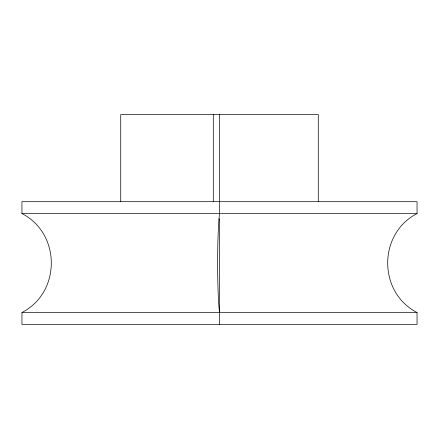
<?xml version="1.0" encoding="UTF-8"?>
<svg xmlns="http://www.w3.org/2000/svg" width="439" height="439" viewBox="0 0 439 439"><rect width="100%" height="100%" fill="white"/><g stroke="black" fill="none" stroke-linecap="round" stroke-linejoin="round"><path stroke-width="0.66" d="M219.5 312.53A56.049 3.517 -90 0 1 218.973 219.099L219.5 213.563L219.5 114.59M21.95 312.53C61.087 292.379 61.087 233.718 21.95 213.563L21.95 201.688L417.05 201.688L417.05 213.563C377.913 233.718 377.913 292.379 417.05 312.53L417.05 324.41L21.95 324.41L21.95 312.53L417.05 312.53M21.95 213.563L417.05 213.563M218.968 219.077L219.5 219.077M318.275 201.688L318.275 114.59L120.725 114.59L120.725 201.688M219.5 219.034L219.5 324.41M213.299 114.59L213.299 201.688"/></g></svg>
